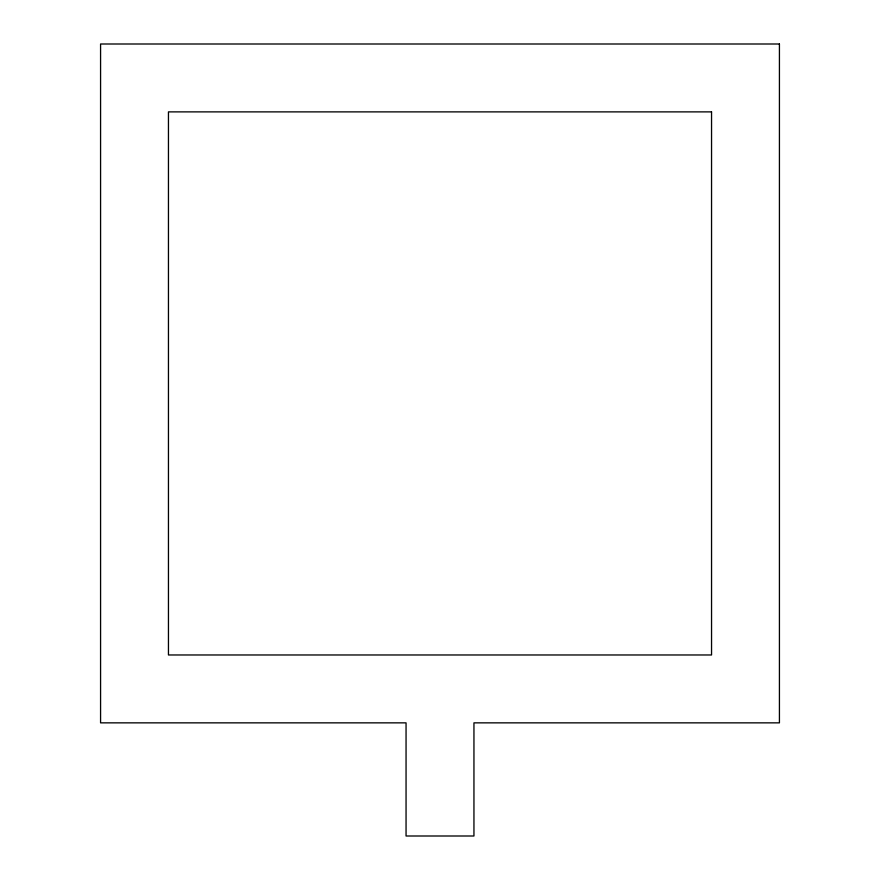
<?xml version="1.0" encoding="UTF-8"?>
<svg xmlns="http://www.w3.org/2000/svg" width="880" height="880" viewBox="0 0 880 880"><rect width="100%" height="100%" fill="white"/><g stroke="black" fill="none" stroke-linecap="round" stroke-linejoin="round"><path stroke-width="1.32" d="M779.427 44L100.573 44L100.573 722.854L406.054 722.854L406.054 836L473.946 836L473.946 722.854L779.427 722.854L779.427 44M711.546 111.881L168.454 111.881L168.454 654.973L711.546 654.973L711.546 111.881"/></g></svg>
